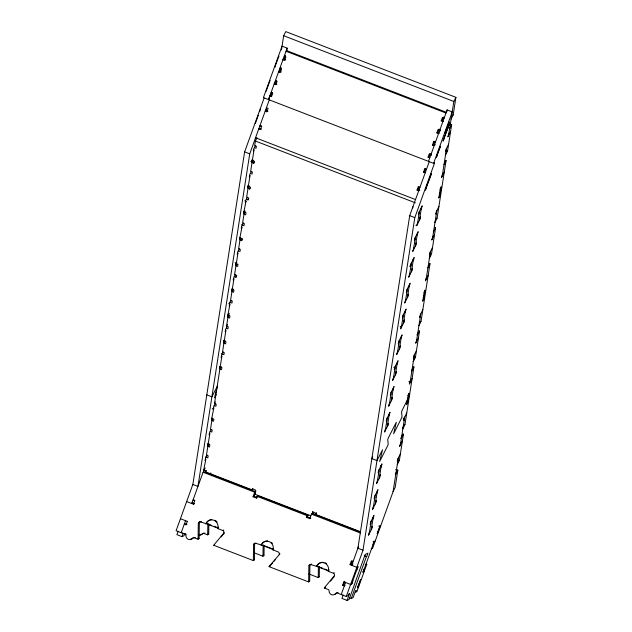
<?xml version="1.0" encoding="UTF-8"?>
<svg xmlns="http://www.w3.org/2000/svg" width="632" height="632" viewBox="0 0 632 632"><rect width="100%" height="100%" fill="white"/><g stroke="black" fill="none" stroke-linecap="round" stroke-linejoin="round"><path stroke-width="0.95" d="M264.113 98.071L244.631 151.885L192.839 484.468L176.091 530.738L184.781 534.095A1.841 1.801 65.5 0 1 185.895 535.312L186.124 536.947A3.689 3.61 65.5 0 0 191.583 539.057L192.792 537.974A1.841 1.801 65.5 0 1 194.411 537.816L197.998 539.199A1.833 1.793 65.5 0 0 198.108 538.677L198.306 523.027A1.841 1.801 65.5 0 1 200.628 521.969L201.49 521.574M200.273 521.534A1.841 1.801 65.5 0 0 199.341 522.561L199.135 538.211A1.833 1.793 65.5 0 1 199.025 538.733L197.998 539.199M199.017 535.257A3.689 3.61 65.5 0 0 201.987 533.969A1.841 1.801 65.5 0 1 204.01 533.447L207.596 534.838A1.849 1.809 65.5 0 0 207.707 534.317L207.841 523.549M208.86 524.062L208.734 533.85A1.849 1.809 65.5 0 1 208.623 534.364L207.596 534.838M224.005 532.808L214.043 544.839A1.849 1.809 65.5 0 0 213.798 545.305L253.274 560.552A1.849 1.809 65.5 0 0 253.385 560.031L253.582 544.381A1.841 1.801 65.5 0 1 255.913 543.322L256.079 543.244M254.965 543.322A1.841 1.801 65.5 0 0 254.617 543.907L254.412 559.565A1.849 1.809 65.5 0 1 254.301 560.086L253.274 560.552M254.609 552.992L262.873 556.184A1.841 1.801 65.5 0 0 262.983 555.67L263.125 544.903M264.137 545.416L264.01 555.204A1.841 1.801 65.5 0 1 263.907 555.718L262.873 556.184M279.968 553.845L269.319 566.193A1.841 1.801 65.5 0 0 269.074 566.651L308.55 581.906A1.849 1.809 65.5 0 0 308.661 581.385L308.866 565.735A1.841 1.801 65.5 0 1 311.189 564.676L316.806 566.414A6.454 6.32 65.5 0 1 322.992 562.29M311.544 564.084A1.841 1.801 65.5 0 0 309.893 565.261L309.688 580.919A1.849 1.809 65.5 0 1 309.585 581.44L308.55 581.906M308.969 573.99L318.149 577.537A1.849 1.809 65.5 0 0 318.259 577.024L318.402 566.256M319.413 566.77L319.286 576.558A1.849 1.809 65.5 0 1 319.184 577.071L318.149 577.537M406.692 404.219L407.695 402.308L409.046 393.294L408.059 395.458L406.692 404.219L407.727 402.15M422.761 301.022L423.772 299.11L425.123 290.096L424.135 292.268L422.761 301.022L423.803 298.952M438.837 197.824L439.84 195.912L441.144 186.914L440.204 189.071L438.837 197.824L439.872 195.754M269.548 99.121L249.735 153.853L197.942 486.435L192.839 484.468M212.32 408.73L213.166 409.054L213.49 406.992L215.22 403.548M231.288 300.35L229.558 303.795L229.242 305.856L229.93 304.482L227.552 316.695L229.282 313.243M239.323 248.747L237.593 252.2L237.277 254.262L237.964 252.879L236.597 261.656L235.586 265.092L236.882 262.509M250.809 161.571L251.655 161.895L252.674 158.458L254.04 149.681L253.345 151.064L253.669 149.002L255.391 145.55M209.073 443.893L207.833 446.374L206.467 455.151L208.165 455.806L207.849 457.868L205.297 456.881M212.676 418.921L211.846 420.572L210.488 429.349L212.186 430.005L211.862 432.067L210.164 431.411M214.177 405.61L215.883 406.273L216.207 404.204L214.501 403.548L219.889 368.977L221.129 366.497M225.15 340.695L223.902 343.176L222.535 351.953L224.242 352.609L223.918 354.671L221.366 353.683M226.232 328.213L227.939 328.869L228.255 326.807L226.556 326.152L227.923 317.382L229.163 314.894M233.184 289.101L231.936 291.581L230.569 300.35L232.276 301.006L231.952 303.076L229.4 302.088M236.787 264.129L235.957 265.78L234.59 274.549L236.289 275.212L235.973 277.274L234.267 276.618M240.8 238.327L239.978 239.978L238.612 248.755L240.31 249.411L239.986 251.473L238.288 250.817M245.24 211.696L243.992 214.185L242.625 222.954L244.331 223.61L244.007 225.671L241.456 224.692M244.726 200.786L245.998 201.284L243.62 213.498L244.916 210.914M249.253 185.903L248.013 188.383L246.646 197.152L248.344 197.808L248.02 199.878L246.322 199.214M253.274 160.101L252.026 162.582L250.659 171.359L252.365 172.015L252.042 174.077L250.343 173.421M257.042 137.713L255.383 141.023L254.68 145.558L256.379 146.213L256.063 148.275L254.356 147.619M252.863 488.512L252.168 489.887L205.661 471.922L205.835 470.769L203.283 469.781M239.978 239.978L241.677 240.642L242.001 238.572L239.441 237.585M248.013 188.383L249.711 189.039L250.035 186.977L247.483 185.99M252.026 162.582L253.732 163.238L254.048 161.176L251.497 160.188M281.461 49.896L283.665 35.74L285.743 31.6L455.909 97.336L453.16 115.032L451.082 119.171M286.565 51.871L287.149 48.127L282.046 46.152L263.418 97.612L433.592 163.348L434.618 162.882L414.805 217.621L363.013 550.203L346.257 596.474L337.567 593.116A1.841 1.801 65.5 0 0 335.947 593.274L334.739 594.357A3.689 3.61 65.5 0 1 329.28 592.247L329.051 590.612A1.841 1.801 65.5 0 0 327.937 589.395L324.35 588.005A1.849 1.809 65.5 0 1 324.603 587.547L334.557 575.515M252.168 489.887L252.334 488.86L255.739 490.171L255.091 494.295L310.905 515.854M312.137 514.148L312.808 511.391M360.39 531.694L315.7 514.432L316.205 512.71M429.31 161.46L409.702 215.646L357.902 548.228L363.013 550.203M412.728 208.07L412.941 206.688M397.07 364.103L398.081 360.667L394.629 367.555L394.305 369.625L395 368.243M401.668 325.417L400.656 328.861L404.109 321.965L404.433 319.903L403.737 321.277M409.528 266.096L410.373 266.428L410.697 264.358L414.15 257.469L413.138 260.905M415.872 225.332L416.725 225.663L417.736 222.219M369.199 533.874L371.213 520.973M373.22 508.073L375.226 495.172M377.241 482.279L379.247 469.379M385.275 430.676L387.282 417.776M389.288 404.875L391.303 391.982M393.309 379.082L395.316 366.181M397.331 353.28L399.337 340.379M401.344 327.479L403.35 314.578M405.365 301.677L407.371 288.785M409.378 275.884L411.393 262.983M413.399 250.082L415.406 237.182M417.412 224.281L419.427 211.38M371.276 529.735L373.283 516.842M375.29 503.941L377.304 491.04M379.311 478.14L381.317 465.239M387.345 426.537L389.352 413.644M391.366 400.743L393.373 387.843M395.379 374.942L397.394 362.041M399.4 349.141L401.407 336.24M403.421 323.347L405.428 310.446M407.435 297.546L409.441 284.645M411.456 271.744L413.462 258.844M415.469 245.943L417.483 233.042M419.49 220.149L421.497 207.249M381.001 467.301L382.012 463.856L378.552 470.753L378.236 472.823L378.923 471.44M385.599 428.614L384.58 432.059L388.04 425.162L388.356 423.1L387.669 424.475M416.725 225.663L420.177 218.767L420.501 216.705L419.814 218.08M446.824 111.785L447.116 109.913L452.22 111.888L433.592 163.348M406.755 412.98L403.99 418.495L403.674 420.564L404.362 419.182M410.366 380.654L409.346 384.098L412.111 378.584M371.3 548.679A1.841 1.801 65.5 0 0 371.537 548.789L372.572 548.323L393.072 491.688L398.326 457.971M400.333 445.07L404.685 417.12M410.042 382.723L414.394 354.773M416.401 341.873L420.754 313.922M426.11 279.526L430.463 251.576M432.47 238.675L436.823 210.725M442.187 176.328L446.54 148.378M448.546 135.477L453.839 101.475L455.909 97.336M395.593 469.695L397.362 469.995A1.841 1.011 26.6 0 1 397.852 470.137L395.142 487.548L393.072 491.68M397.275 464.694L399.345 460.554L403.453 434.208A1.841 1.011 26.6 0 0 402.955 434.058M402.394 428.528A1.841 1.011 26.6 0 0 402.868 428.765L404.946 424.625L413.928 366.939A1.841 1.003 26.6 0 0 413.431 366.797M412.98 361.33A1.841 1.011 26.6 0 0 413.344 361.496L415.422 357.357L419.522 331.01A1.841 1.011 26.6 0 0 419.032 330.86M418.7 325.456A1.841 1.011 26.6 0 0 418.945 325.567L421.015 321.427L429.997 263.742A1.841 1.011 26.6 0 0 429.507 263.599M435.1 227.67A1.841 1.011 26.6 0 1 435.59 227.812L431.49 254.159L429.42 258.298A1.849 1.003 26.6 0 1 429.175 258.188M434.539 222.132A1.841 1.003 26.6 0 0 435.014 222.361L437.083 218.23L446.066 160.544A1.841 1.011 26.7 0 0 445.576 160.394M445.244 154.998A1.841 1.011 26.6 0 0 445.489 155.101L447.559 150.969L451.667 124.615A1.841 1.011 26.7 0 0 451.169 124.465L449.399 124.172M266.214 91.253L266.388 90.605M431.324 154.824L431.324 155.306M440.156 130.374L440.149 131.037M260.439 125.492L260.273 126.424L260.842 125.507M271.491 92.58L271.325 93.52L271.894 92.596M255.336 123.517L258.322 115.245M275.236 66.147L275.244 67.039M275.189 83.535L275.441 82.365L274.162 84.009L275.868 84.664L277.108 81.228L275.402 80.572M266.206 110.726L266.459 109.557L265.179 111.193L266.878 111.856L268.126 108.42L266.42 107.764M283.966 59.305L284.21 58.136L282.938 59.771L284.637 60.427L285.877 56.999L284.179 56.343L285.206 55.877M436.641 156.112L436.388 157.281L440.464 146.134L436.641 156.112L437.154 155.875M425.589 189.023L425.336 190.192L431.522 173.326L425.589 189.023L426.102 188.786M445.41 131.883L445.165 133.052L449.281 121.897L445.41 131.883L445.923 131.646M443.332 139.988L443.087 141.157L449.233 124.291L443.332 139.988L443.846 139.759M380.006 526.598L379.492 526.827L380.211 525.429L377.17 533.716L380.006 526.598L378.726 526.101M266.775 89.515L269.572 81.797M275.552 65.286L278.435 57.33M259.618 111.666L260.676 108.751M270.844 95.543L269.817 96.009L268.521 99.587L287.149 48.127M270.654 96.072L271.958 92.477M274.88 84.388L276.184 80.785M279.368 71.993L280.987 67.521M283.823 59.684L285.316 55.561M279.881 71.756L280.853 69.078M178.153 531.236L176.913 534.664L182.016 536.639L184.015 535.723L184.639 534.008M185.539 520.705L181.194 532.713L182.048 532.318M255.731 491.712L254.704 492.178L253.045 496.752L254.072 496.286L255.731 491.712L204.112 471.772L203.085 472.238L191.749 503.546L193.123 502.922M185.998 524.789L187.025 524.323L185.326 523.659L184.299 524.133L185.998 524.789L187.412 521.282M186.645 501.571L193.455 504.202L194.861 500.694M182.016 536.639L183.256 533.203M210.867 472.886L210.559 474.142M253.045 496.752L256.45 498.071L257.074 496.349L258.101 495.883L308.013 515.167L307.397 516.881L306.37 517.347L306.986 515.633L308.013 515.167M429.776 157.803L428.077 157.147L429.318 153.718L431.538 154.137M434.642 145.565L432.422 145.139L433.663 141.71L434.698 141.244M438.553 133.573L436.846 132.918L438.087 129.481L440.307 129.908M443.411 121.328L441.191 120.91L442.44 117.481L444.138 118.137M418.724 190.714L417.025 190.058L418.266 186.622L419.964 187.285M423.44 172.331L424.68 168.902L425.707 168.428L424.467 171.865L423.44 172.331L425.652 172.757M430.037 154.105L429.104 156.681L428.077 157.147M434.382 142.097L433.449 144.673L432.422 145.139M436.846 132.918L437.873 132.451L439.122 129.015M443.467 117.007L442.226 120.443L441.191 120.91M417.025 190.058L418.052 189.584L418.984 187.017M428.488 161.381L447.116 109.913M306.37 517.347L309.767 518.667L311.426 514.092L312.453 513.626L360.517 532.191M345.119 585.532L344.258 585.919L342.56 585.264L343.974 581.756M350.01 564.684L351.25 561.248L352.277 560.782L351.037 564.21L350.01 564.684L356.819 567.315L358.186 566.691L356.606 570.277M344.827 581.369L343.587 584.798L342.56 585.264M345.499 582.499L341.327 594.42M351.708 565.34L358.549 546.451M343.216 594.996L341.975 598.425L347.079 600.4L349.085 599.492L365.201 554.422L367.942 553.174L366.702 556.61L364.656 556.105M351.637 584L357.846 566.841M347.079 600.4L349.567 593.535L348.88 593.851L348.256 595.565L346.257 596.474M349.543 597.848L351.25 598.504L366.355 556.768M375.242 540.945L373.868 541.569L372.967 544.847M363.108 572.094L374.207 541.411M358.344 586.441L357.831 586.678L360.659 579.552L357.578 587.847L358.858 585.011M377.936 532.318L377.423 532.547L378.45 530.888M366.291 564.131A1.841 1.801 65.5 0 1 366.805 564.25L356.89 591.639L355.634 592.216L356.25 590.501L355.563 590.809L353.083 597.674L351.25 598.504M280.861 67.885C279.952 70.176 280.387 68.446 279.834 68.351L281.532 69.007L280.292 72.435L278.586 71.779L279.62 71.313L281.319 71.969M269.761 81.315L270.164 80.533M434.832 145.084L435.148 144.436M251.655 161.895L252.523 160.173M253.732 163.238L254.562 161.587M251.378 171.351L249.648 174.795L249.332 176.865L250.019 175.483L248.653 184.252L247.641 187.696L248.502 185.974M249.711 189.039L250.541 187.388M247.357 197.152L245.635 200.597L245.311 202.659L245.998 201.284M248.02 199.878L248.85 198.219M243.344 222.946L241.614 226.398L241.29 228.46L241.985 227.078L239.607 239.299L240.468 237.569M241.677 240.642L242.506 238.983M235.309 274.549L233.579 277.993L233.255 280.063L233.951 278.68L232.584 287.449L231.573 290.894L232.434 289.172M235.973 277.274L236.803 275.615M226.556 326.152L227.386 324.493M227.267 326.144L225.545 329.596L225.221 331.658L225.908 330.275L224.55 339.052L223.53 342.497L224.4 340.767M223.254 351.945L221.524 355.389L221.2 357.459L221.895 356.077L220.528 364.846L219.517 368.29L220.378 366.568M216.263 394.637L214.517 397.749L217.424 386.057L211.894 396.833L206.79 394.866M214.501 403.548L215.33 401.897M213.166 409.054L213.861 407.679L211.483 419.893L212.344 418.171M211.199 429.341L209.468 432.794L209.153 434.856L209.84 433.473L208.473 442.25L207.462 445.694L208.323 443.964M207.178 455.143L205.455 458.587L205.131 460.657L205.827 459.274L203.449 471.488L205.171 468.043M205.661 471.922L206.348 470.54M255.091 494.295L255.51 493.474M451.667 124.615L449.589 128.754A1.841 1.011 26.7 0 0 449.099 128.604M448.87 133.415L447.851 136.86L450.616 131.338M448.609 144.238L445.844 149.752L445.521 151.822L446.216 150.44M419.103 213.45L418.416 214.825L418.732 212.763L422.192 205.866L421.173 209.31M443.996 164.683L446.066 160.544M442.503 174.266L441.492 177.703L444.257 172.188M415.082 239.244L414.394 240.626L414.718 238.564L418.171 231.668L417.159 235.112M440.172 189.229L441.207 187.159M413.723 248.02L412.704 251.465L416.164 244.568L416.48 242.498L415.793 243.881M438.9 206.585L436.135 212.107L435.811 214.169L436.507 212.787M410.373 266.428L411.069 265.045M409.702 273.822L408.691 277.258L412.143 270.362L412.467 268.3L411.772 269.682M435.59 227.812L433.52 231.952A1.841 1.011 26.6 0 0 433.276 231.865M432.794 236.613L431.782 240.057L434.547 234.535M407.048 290.846L406.36 292.221L406.684 290.159L410.136 283.262L409.125 286.707M405.681 299.615L404.67 303.06L408.13 296.163L408.446 294.101L407.759 295.484M432.541 247.436L429.776 252.95L429.452 255.02L430.147 253.637M403.034 316.648L402.339 318.022L402.663 315.961L406.115 309.064L405.104 312.508M429.997 263.742L427.927 267.881A1.841 1.011 26.7 0 0 427.556 267.755M426.434 277.456L425.423 280.9L428.188 275.386M313.061 513.729L313.891 512.07M399.013 342.441L398.326 343.824L398.642 341.762L402.102 334.865L401.091 338.31M424.104 292.426L425.139 290.357M315.7 514.432L316.395 513.05M397.647 351.218L396.635 354.663L400.088 347.766L400.412 345.696L399.724 347.079M422.824 309.783L420.067 315.305L419.743 317.367L420.43 315.984M419.846 322.573L420.185 321.885M393.633 377.012L392.622 380.456L396.074 373.559L396.39 371.498L395.703 372.88M417.989 332.93L416.954 335A1.841 1.011 26.6 0 1 417.452 335.15L419.522 331.01M416.725 339.811L415.714 343.247L418.479 337.733M390.979 394.044L390.292 395.419L390.608 393.357L394.068 386.46L393.049 389.905M389.612 402.813L388.601 406.257L392.053 399.361L392.377 397.299L391.682 398.673M416.464 350.634L413.699 356.148L413.383 358.218L414.071 356.835M413.557 359.885L413.905 359.197M386.958 419.846L386.271 421.22L386.594 419.158L390.047 412.262L389.036 415.706M411.709 370.241L413.091 367.484M411.851 371.079L413.928 366.939M372.698 456.944L371.861 458.627L376.964 460.602L382.542 449.834L379.635 461.534L387.456 446.176C389.47 443.49 386.468 440.275 388.49 437.597L396.311 422.239L393.649 433.75L401.273 418.589C403.295 415.911 400.285 412.696 402.308 410.018L407.363 399.922M408.035 395.616L409.07 393.554M408.398 397.852L409.433 395.782M402.734 427.84L403.769 425.771M377.557 480.209L376.546 483.654L379.998 476.757L380.322 474.695L379.635 476.078M400.886 438.197L401.573 436.823M401.92 436.127L402.616 434.753M403.453 434.208L401.375 438.339A1.841 1.011 26.6 0 0 401.004 438.221M400.656 443.008L399.637 446.445L402.402 440.931M374.91 497.242L374.215 498.616L374.539 496.554L377.991 489.658L376.98 493.102M373.544 506.011L372.532 509.455L375.985 502.558L376.309 500.497L375.613 501.871M400.396 453.831L397.631 459.346L397.307 461.415L398.002 460.033M395.98 472.752L395.292 474.126A1.841 1.011 26.6 0 1 395.782 474.277L397.852 470.137M370.889 523.035L370.202 524.418L370.518 522.356L373.978 515.459L372.959 518.904M369.523 531.812L368.511 535.257L371.964 528.36L372.288 526.298L371.6 527.673M278.752 56.627L279.012 56.209M221.192 536.9L222.417 535.407M223.025 534.656L224.249 533.163M270.962 564.976L272.795 562.733M274.019 561.24L275.244 559.747M330.52 581.1L334.194 576.621M193.819 537.508L192.61 538.59A3.689 3.61 65.5 0 1 190.445 539.151M448.515 123.303L449.028 123.066M448.507 125.697L449.02 125.46M439.746 147.532L440.259 147.303M430.763 174.724L431.277 174.495M194.024 499.651L192.989 500.117L194.696 500.773M193.455 504.202L194.482 503.736L191.93 502.748M198.48 522.948L199.341 522.561M256.45 498.071L257.303 497.676M200.628 521.969L206.253 523.707A6.454 6.32 65.5 0 1 211.775 519.583M184.955 534.016L185.808 533.629M194.411 537.816L195.264 537.421M204.01 533.447L204.863 533.06M205.74 523.936A6.454 6.32 65.5 0 1 213.869 520.239A6.454 6.32 65.5 0 1 217.645 528.542L218.166 528.305A6.454 6.32 65.5 0 0 218.482 527.009M198.108 538.677L198.962 538.29M207.707 534.317L208.56 533.929M222.922 530.438L223.783 530.043M213.798 545.305L214.651 544.91M309.767 518.667L310.802 518.201L307.397 516.881M253.756 544.302L254.617 543.907M255.913 543.322L261.53 545.061A6.454 6.32 65.5 0 1 267.707 540.937M261.016 545.29A6.454 6.32 65.5 0 1 269.145 541.592A6.454 6.32 65.5 0 1 272.929 549.895L273.443 549.658L261.53 545.061M262.983 555.67L263.836 555.283M253.385 560.031L254.238 559.644M269.493 566.114L270.354 565.727M269.074 566.651L269.927 566.264M309.032 565.656L309.893 565.261M316.292 566.643A6.454 6.32 65.5 0 1 324.421 562.946A6.454 6.32 65.5 0 1 328.206 571.249L328.719 571.012A6.454 6.32 65.5 0 0 329.043 569.716M308.661 581.385L309.514 580.998M318.259 577.024L319.113 576.629M333.483 573.145L334.336 572.75M365.264 564.597L366.118 564.21M365.778 564.716L366.805 564.25M364.348 568.666L362.76 572.252L364.135 571.628M324.769 587.468L325.63 587.081A1.849 1.809 65.5 0 0 325.425 587.42M324.35 588.005L325.211 587.618M352.877 580.571L351.977 583.842L350.602 584.466L343.8 581.835M350.847 563.673L352.775 563.728M350.784 564.171L352.711 564.226M283.665 35.74L453.839 101.475M446.097 112.204L287.054 50.773L286.027 51.239L445.987 113.033M283.112 58.974L285.664 59.961M437.873 132.451L439.58 133.107M433.663 141.71L435.369 142.366M274.343 83.211L276.895 84.198M271.057 92.58L272.763 93.236L271.515 96.672L269.817 96.009M424.68 168.902L426.379 169.558M265.361 110.403L267.913 111.382M260.005 125.492L261.703 126.147L260.463 129.576L258.764 128.92L259.792 128.454L261.49 129.11M418.052 189.584L419.751 190.248M255.557 137.784L415.516 199.57M255.383 141.023L415.35 202.817M419.332 218.435L420.177 218.767M244.631 151.885L249.735 153.853M409.702 215.646L414.805 217.621M412.98 259.199L413.834 259.531M243.462 211.791L246.014 212.779L245.69 214.84L243.992 214.185M403.255 321.633L404.109 321.965M235.057 262.707L235.91 263.031M400.127 326.468L400.972 326.799M235.428 263.386L237.98 264.373L237.656 266.435L235.957 265.78M231.407 289.187L233.958 290.175L233.643 292.237L231.936 291.581M228.713 303.463L229.558 303.795M393.776 367.232L394.629 367.555M408.817 381.704L409.67 382.036M227.394 314.989L229.945 315.976L229.621 318.038L227.923 317.382M223.373 340.782L225.924 341.77L225.608 343.832L223.902 343.176M403.145 418.171L403.99 418.495M387.187 424.83L388.04 425.162M219.359 366.584L221.911 367.571L221.587 369.633L219.889 368.977M380.835 465.594L381.688 465.926M211.317 418.187L213.877 419.166L213.553 421.236L211.846 420.572M207.304 443.98L209.856 444.968L209.532 447.029L207.833 446.374M312.461 512.086L315.866 513.397M203.085 472.238L254.704 492.178M311.426 514.092L360.374 532.997M257.074 496.349L306.986 515.633M373.014 541.245L373.868 541.569M254.072 496.286L256.624 497.273M364.151 555.623L366.702 556.61M351.25 561.248L352.956 561.903M351.037 564.21L352.743 564.874M206.972 523.549L211.396 525.263M214.05 526.282L217.59 527.649M263.133 545.242L273.751 549.35M316.64 565.917L322.834 568.31M324.603 568.99L327.257 570.017M206.253 523.707L218.166 528.305M316.806 566.414L328.719 571.012M217.645 528.542L222.756 530.517A1.841 1.801 65.5 0 1 223.831 532.887M272.929 549.895L278.033 551.862A1.841 1.801 65.5 0 1 279.115 554.24M328.206 571.249L333.309 573.216A1.841 1.801 65.5 0 1 334.391 575.594M180.436 518.73L187.238 521.361M184.481 534.087L186.179 534.743M338.065 592.532A1.841 1.801 65.5 0 0 336.982 592.808L335.766 593.89A3.689 3.61 65.5 0 1 334.731 594.349M324.935 562.709A6.454 6.32 65.5 0 1 326.673 563.712M271.389 542.359A6.454 6.32 65.5 0 1 272.345 543.315M214.991 520.278A6.454 6.32 65.5 0 1 217.068 521.961M447.559 150.969A1.841 1.019 26.6 0 1 447.195 150.803M453.16 115.04A1.841 1.011 26.6 0 1 452.788 114.866M437.083 218.23A1.841 1.011 26.6 0 1 436.609 218M415.422 357.357A1.841 1.011 26.6 0 1 414.94 357.127M421.015 321.427A1.841 1.011 26.6 0 1 420.651 321.261M399.345 460.554A1.841 1.011 26.6 0 1 398.982 460.388M404.946 424.625A1.841 1.011 26.6 0 1 404.464 424.396M200.044 534.791A3.689 3.61 65.5 0 0 203.022 533.503A1.841 1.801 65.5 0 1 203.425 533.147M360.066 580.879L360.066 580.879"/></g></svg>
